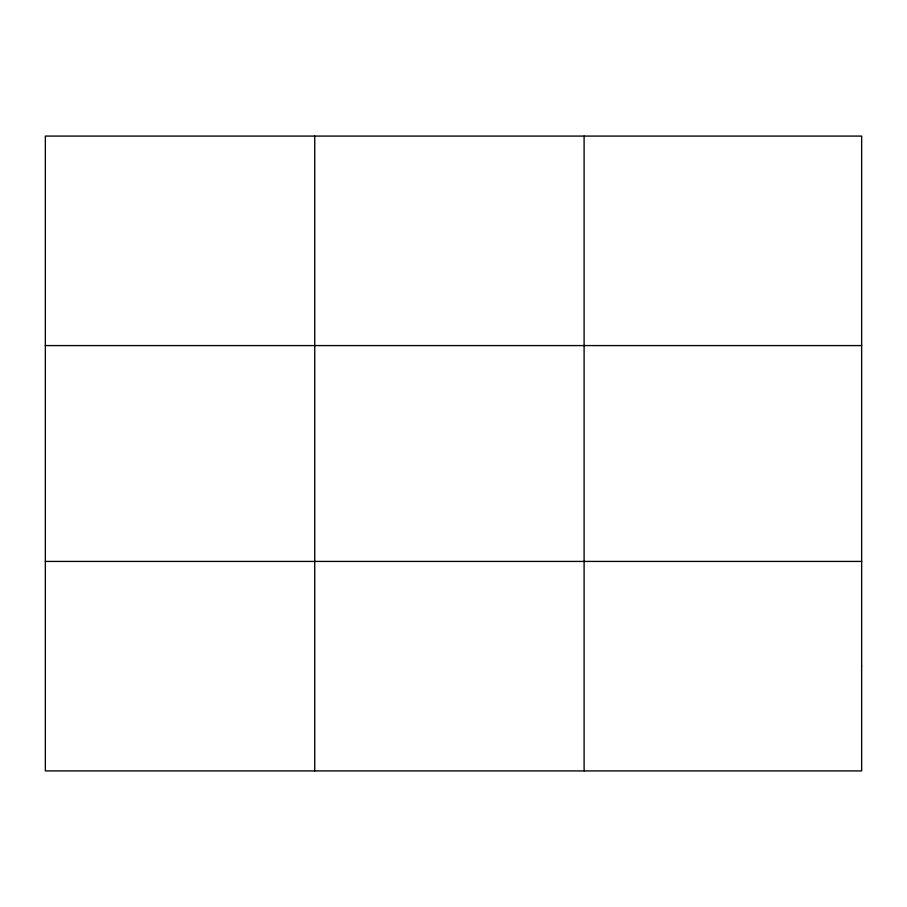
<?xml version="1.0" encoding="UTF-8"?>
<svg xmlns="http://www.w3.org/2000/svg" width="907" height="907" viewBox="0 0 907 907"><rect width="100%" height="100%" fill="white"/><g stroke="black" fill="none" stroke-linecap="round" stroke-linejoin="round"><path stroke-width="1.36" d="M314.729 770.916L314.729 136.084M584.108 770.916L584.108 136.084M45.35 345.578L861.65 345.578M45.35 561.422L861.65 561.422M861.65 666.169L861.65 770.916L45.35 770.916L45.35 136.084L861.65 136.084L861.65 666.169"/></g></svg>
